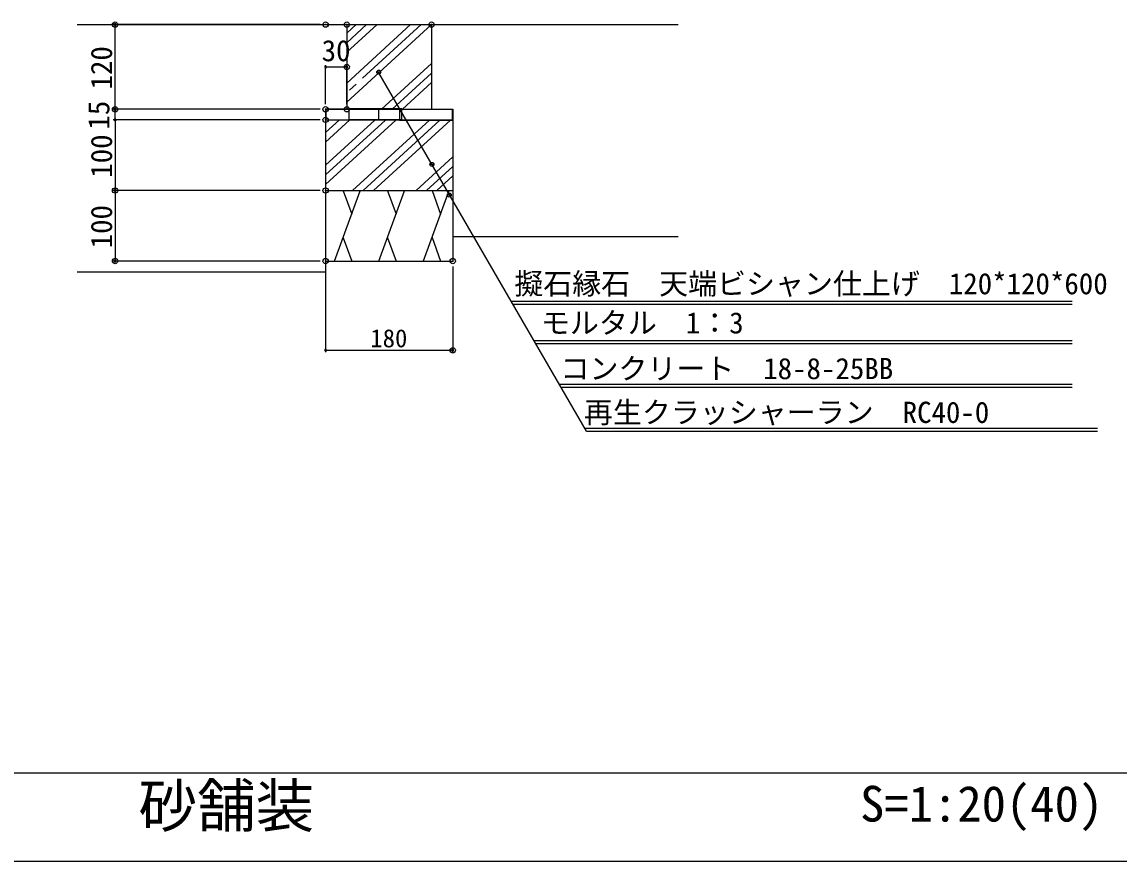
# Model space of a CAD drawing. Units: millimetres on the paper. Extents: x -337 to 306, y -306 to 220.
# Drawn here: x 48.5 to 172.7, y 63 to 158.1 of the extents above; entities that cross this region are included whole.
import ezdxf
from ezdxf.enums import TextEntityAlignment as Align

# ---------------------------------------------------------------- set-up
doc = ezdxf.new("R2010")
doc.units = ezdxf.units.MM
doc.header["$PDMODE"] = 32
doc.header["$PDSIZE"] = 0.6
doc.linetypes.add('CHAIN2', pattern=[12, 9, -1, 1, -1])
for name, color, linetype in [('0-1_DEFPOINTS', 7, 'Continuous'), ('0-3_D-TTL-LINE', 7, 'Continuous'), ('0-4_D-STR-題字等', 7, 'Continuous'), ('0-5_D-BDG-既設', 7, 'Continuous'), ('0-6_D-STR-STR', 7, 'Continuous'), ('0-7_D-STR-DIM_1寸法', 7, 'Continuous'), ('0-8_D-BDG-ﾊｯﾁ', 7, 'Continuous'), ('0-9_D-STR-TXT-文字', 7, 'Continuous')]:
    doc.layers.add(name, color=color, linetype=linetype)
doc.styles.add('ＭＳ ゴシック', font='')
doc.styles.get('ＭＳ ゴシック').set_extended_font_data('MS Gothic')

msp = doc.modelspace()

# ---------------------------------------------------------------- linework, layer by layer
at = {"layer": '0-1_DEFPOINTS'}
for p in [(59.052, 157.816), (82.89, 157.816), (85.29, 157.816), (94.89, 157.816), (85.29, 153.016), (59.052, 148.216), (82.89, 148.216), (85.29, 148.216), (82.89, 147.016), (82.89, 147.016), (59.052, 139.016), (82.89, 139.016), (59.052, 131.016), (82.89, 131.016), (97.29, 131.016), (97.29, 120.913)]:
    msp.add_point(p, dxfattribs=at)
at = {"layer": '0-3_D-TTL-LINE'}
for p, q in [((-337.048, 73.032), (305.085, 73.032)), ((-337.048, 63.032), (305.085, 63.032))]:
    msp.add_line(p, q, dxfattribs=at)
at = {"layer": '0-5_D-BDG-既設'}
for p, q in [((54.761, 157.816), (85.29, 157.816)), ((94.89, 157.816), (122.829, 157.816)), ((97.29, 133.816), (122.829, 133.816)), ((82.89, 131.016), (82.89, 129.816)), ((54.761, 129.816), (82.89, 129.816))]:
    msp.add_line(p, q, dxfattribs=at)
at = {"layer": '0-6_D-STR-STR'}
for p, q in [((85.29, 157.816), (85.29, 148.216)), ((85.29, 157.816), (94.89, 157.816)), ((94.89, 157.816), (94.89, 148.216)), ((82.89, 148.216), (97.29, 148.216)), ((82.89, 148.216), (82.89, 131.016)), ((97.29, 148.216), (97.29, 131.016)), ((82.89, 147.016), (97.29, 147.016)), ((82.89, 139.016), (97.29, 139.016)), ((82.89, 131.016), (97.29, 131.016))]:
    msp.add_line(p, q, dxfattribs=at)
at = {"layer": '0-7_D-STR-DIM_1寸法'}
for p, q in [((82.29, 157.816), (58.852, 157.816)), ((58.992, 157.896), (58.992, 157.736)), ((59.032, 157.914), (59.032, 157.719)), ((59.092, 157.908), (59.092, 157.725)), ((59.132, 157.876), (59.132, 157.756)), ((59.052, 157.716), (59.052, 157.616)), ((59.052, 148.416), (59.052, 157.616)), ((82.793, 152.996), (82.988, 152.996)), ((82.799, 153.056), (82.982, 153.056)), ((82.811, 152.956), (82.97, 152.956)), ((82.83, 153.096), (82.95, 153.096)), ((82.89, 148.816), (82.89, 153.216)), ((82.99, 153.016), (83.09, 153.016)), ((83.09, 153.016), (85.09, 153.016)), ((85.19, 153.016), (85.09, 153.016)), ((85.388, 153.036), (85.193, 153.036)), ((85.382, 152.977), (85.199, 152.977)), ((85.37, 153.076), (85.211, 153.076)), ((85.35, 152.937), (85.23, 152.937)), ((85.29, 148.816), (85.29, 153.216)), ((82.29, 148.216), (58.852, 148.216)), ((82.29, 148.216), (58.852, 148.216)), ((58.973, 148.156), (58.973, 148.276)), ((58.992, 148.296), (58.992, 148.136)), ((59.013, 148.125), (59.013, 148.308)), ((59.032, 148.314), (59.032, 148.119)), ((59.052, 148.316), (59.052, 148.416)), ((59.052, 148.116), (59.052, 148.016)), ((59.052, 147.216), (59.052, 148.016)), ((59.072, 148.119), (59.072, 148.314)), ((59.092, 148.308), (59.092, 148.125)), ((59.112, 148.136), (59.112, 148.296)), ((59.132, 148.276), (59.132, 148.156)), ((82.29, 147.016), (58.852, 147.016)), ((82.29, 147.016), (58.852, 147.016)), ((58.973, 146.956), (58.973, 147.076)), ((58.992, 147.096), (58.992, 146.936)), ((59.013, 146.925), (59.013, 147.108)), ((59.032, 147.114), (59.032, 146.919)), ((59.052, 147.116), (59.052, 147.216)), ((59.052, 146.916), (59.052, 146.816)), ((59.052, 146.816), (59.052, 139.216)), ((59.072, 146.919), (59.072, 147.114)), ((59.092, 147.108), (59.092, 146.925)), ((59.112, 146.936), (59.112, 147.096)), ((59.132, 147.076), (59.132, 146.956)), ((59.052, 139.116), (59.052, 139.216)), ((82.29, 139.016), (58.852, 139.016)), ((82.29, 139.016), (58.852, 139.016)), ((58.973, 138.956), (58.973, 139.076)), ((58.992, 139.096), (58.992, 138.936)), ((59.013, 138.925), (59.013, 139.108)), ((59.032, 139.114), (59.032, 138.919)), ((59.052, 138.916), (59.052, 138.816)), ((59.052, 138.816), (59.052, 131.216)), ((59.072, 138.919), (59.072, 139.114)), ((59.092, 139.108), (59.092, 138.925)), ((59.112, 138.936), (59.112, 139.096)), ((59.132, 139.076), (59.132, 138.956)), ((82.29, 131.016), (58.852, 131.016)), ((58.973, 130.956), (58.973, 131.076)), ((59.013, 130.925), (59.013, 131.108)), ((59.052, 131.116), (59.052, 131.216)), ((59.072, 130.919), (59.072, 131.114)), ((59.112, 130.936), (59.112, 131.096)), ((82.89, 130.416), (82.89, 120.713)), ((97.29, 130.416), (97.29, 120.713)), ((82.793, 120.893), (82.988, 120.893)), ((82.799, 120.953), (82.982, 120.953)), ((82.811, 120.853), (82.97, 120.853)), ((82.83, 120.993), (82.95, 120.993)), ((82.99, 120.913), (83.09, 120.913)), ((83.09, 120.913), (97.09, 120.913)), ((97.19, 120.913), (97.09, 120.913)), ((97.388, 120.933), (97.193, 120.933)), ((97.382, 120.873), (97.199, 120.873)), ((97.37, 120.973), (97.211, 120.973)), ((97.35, 120.833), (97.23, 120.833))]:
    msp.add_line(p, q, dxfattribs=at)
for points in [[(59.052, 157.916), (59.04, 157.916), (59.028, 157.913), (59.016, 157.909), (59.004, 157.904), (58.994, 157.897), (58.984, 157.889), (58.975, 157.88), (58.968, 157.87), (58.962, 157.859), (58.957, 157.847), (58.954, 157.835), (58.953, 157.823), (58.953, 157.81), (58.954, 157.798), (58.957, 157.785), (58.962, 157.774), (58.968, 157.763), (58.975, 157.753), (58.984, 157.743), (58.994, 157.735), (59.004, 157.729), (59.016, 157.723), (59.028, 157.72), (59.04, 157.717), (59.052, 157.716), (59.052, 157.816)], [(59.052, 157.716), (59.065, 157.717), (59.077, 157.72), (59.089, 157.723), (59.101, 157.729), (59.111, 157.735), (59.121, 157.743), (59.129, 157.753), (59.137, 157.763), (59.143, 157.774), (59.147, 157.785), (59.151, 157.798), (59.152, 157.81), (59.152, 157.823), (59.151, 157.835), (59.147, 157.847), (59.143, 157.859), (59.137, 157.87), (59.129, 157.88), (59.121, 157.889), (59.111, 157.897), (59.101, 157.904), (59.089, 157.909), (59.077, 157.913), (59.065, 157.916), (59.052, 157.916), (59.052, 157.816)], [(82.99, 153.016), (82.99, 153.029), (82.987, 153.041), (82.983, 153.053), (82.978, 153.065), (82.971, 153.075), (82.963, 153.085), (82.954, 153.093), (82.944, 153.101), (82.933, 153.107), (82.921, 153.111), (82.909, 153.115), (82.897, 153.116), (82.884, 153.116), (82.872, 153.115), (82.859, 153.111), (82.848, 153.107), (82.837, 153.101), (82.827, 153.093), (82.818, 153.085), (82.809, 153.075), (82.803, 153.065), (82.797, 153.053), (82.794, 153.041), (82.791, 153.029), (82.79, 153.016), (82.89, 153.016)], [(82.79, 153.016), (82.791, 153.004), (82.794, 152.991), (82.797, 152.98), (82.803, 152.968), (82.809, 152.958), (82.818, 152.948), (82.827, 152.939), (82.837, 152.932), (82.848, 152.926), (82.859, 152.921), (82.872, 152.918), (82.884, 152.917), (82.897, 152.917), (82.909, 152.918), (82.921, 152.921), (82.933, 152.926), (82.944, 152.932), (82.954, 152.939), (82.963, 152.948), (82.971, 152.958), (82.978, 152.968), (82.983, 152.98), (82.987, 152.991), (82.99, 153.004), (82.99, 153.016), (82.89, 153.016)], [(85.39, 153.016), (85.39, 153.029), (85.387, 153.041), (85.383, 153.053), (85.378, 153.065), (85.371, 153.075), (85.363, 153.085), (85.354, 153.093), (85.344, 153.101), (85.333, 153.107), (85.321, 153.111), (85.309, 153.115), (85.297, 153.116), (85.284, 153.116), (85.272, 153.115), (85.259, 153.111), (85.248, 153.107), (85.237, 153.101), (85.227, 153.093), (85.218, 153.085), (85.209, 153.075), (85.203, 153.065), (85.197, 153.053), (85.194, 153.041), (85.191, 153.029), (85.19, 153.016), (85.29, 153.016)], [(85.19, 153.016), (85.191, 153.004), (85.194, 152.991), (85.197, 152.98), (85.203, 152.968), (85.209, 152.958), (85.218, 152.948), (85.227, 152.939), (85.237, 152.932), (85.248, 152.926), (85.259, 152.921), (85.272, 152.918), (85.284, 152.917), (85.297, 152.917), (85.309, 152.918), (85.321, 152.921), (85.333, 152.926), (85.344, 152.932), (85.354, 152.939), (85.363, 152.948), (85.371, 152.958), (85.378, 152.968), (85.383, 152.98), (85.387, 152.991), (85.39, 153.004), (85.39, 153.016), (85.29, 153.016)], [(59.052, 148.316), (59.04, 148.316), (59.028, 148.313), (59.016, 148.309), (59.004, 148.304), (58.994, 148.297), (58.984, 148.289), (58.975, 148.28), (58.968, 148.27), (58.962, 148.259), (58.957, 148.247), (58.954, 148.235), (58.953, 148.223), (58.953, 148.21), (58.954, 148.198), (58.957, 148.185), (58.962, 148.174), (58.968, 148.163), (58.975, 148.153), (58.984, 148.143), (58.994, 148.135), (59.004, 148.129), (59.016, 148.123), (59.028, 148.12), (59.04, 148.117), (59.052, 148.116), (59.052, 148.216)], [(59.052, 148.316), (59.04, 148.316), (59.028, 148.313), (59.016, 148.309), (59.004, 148.304), (58.994, 148.297), (58.984, 148.289), (58.975, 148.28), (58.968, 148.27), (58.962, 148.259), (58.957, 148.247), (58.954, 148.235), (58.953, 148.223), (58.953, 148.21), (58.954, 148.198), (58.957, 148.185), (58.962, 148.174), (58.968, 148.163), (58.975, 148.153), (58.984, 148.143), (58.994, 148.135), (59.004, 148.129), (59.016, 148.123), (59.028, 148.12), (59.04, 148.117), (59.052, 148.116), (59.052, 148.216)], [(59.052, 148.116), (59.065, 148.117), (59.077, 148.12), (59.089, 148.123), (59.101, 148.129), (59.111, 148.135), (59.121, 148.143), (59.129, 148.153), (59.137, 148.163), (59.143, 148.174), (59.147, 148.185), (59.151, 148.198), (59.152, 148.21), (59.152, 148.223), (59.151, 148.235), (59.147, 148.247), (59.143, 148.259), (59.137, 148.27), (59.129, 148.28), (59.121, 148.289), (59.111, 148.297), (59.101, 148.304), (59.089, 148.309), (59.077, 148.313), (59.065, 148.316), (59.052, 148.316), (59.052, 148.216)], [(59.052, 148.116), (59.065, 148.117), (59.077, 148.12), (59.089, 148.123), (59.101, 148.129), (59.111, 148.135), (59.121, 148.143), (59.129, 148.153), (59.137, 148.163), (59.143, 148.174), (59.147, 148.185), (59.151, 148.198), (59.152, 148.21), (59.152, 148.223), (59.151, 148.235), (59.147, 148.247), (59.143, 148.259), (59.137, 148.27), (59.129, 148.28), (59.121, 148.289), (59.111, 148.297), (59.101, 148.304), (59.089, 148.309), (59.077, 148.313), (59.065, 148.316), (59.052, 148.316), (59.052, 148.216)], [(59.052, 147.116), (59.04, 147.116), (59.028, 147.113), (59.016, 147.109), (59.004, 147.104), (58.994, 147.097), (58.984, 147.089), (58.975, 147.08), (58.968, 147.07), (58.962, 147.059), (58.957, 147.047), (58.954, 147.035), (58.953, 147.023), (58.953, 147.01), (58.954, 146.998), (58.957, 146.985), (58.962, 146.974), (58.968, 146.963), (58.975, 146.953), (58.984, 146.943), (58.994, 146.935), (59.004, 146.929), (59.016, 146.923), (59.028, 146.92), (59.04, 146.917), (59.052, 146.916), (59.052, 147.016)], [(59.052, 147.116), (59.04, 147.116), (59.028, 147.113), (59.016, 147.109), (59.004, 147.104), (58.994, 147.097), (58.984, 147.089), (58.975, 147.08), (58.968, 147.07), (58.962, 147.059), (58.957, 147.047), (58.954, 147.035), (58.953, 147.023), (58.953, 147.01), (58.954, 146.998), (58.957, 146.985), (58.962, 146.974), (58.968, 146.963), (58.975, 146.953), (58.984, 146.943), (58.994, 146.935), (59.004, 146.929), (59.016, 146.923), (59.028, 146.92), (59.04, 146.917), (59.052, 146.916), (59.052, 147.016)], [(59.052, 146.916), (59.065, 146.917), (59.077, 146.92), (59.089, 146.923), (59.101, 146.929), (59.111, 146.935), (59.121, 146.943), (59.129, 146.953), (59.137, 146.963), (59.143, 146.974), (59.147, 146.985), (59.151, 146.998), (59.152, 147.01), (59.152, 147.023), (59.151, 147.035), (59.147, 147.047), (59.143, 147.059), (59.137, 147.07), (59.129, 147.08), (59.121, 147.089), (59.111, 147.097), (59.101, 147.104), (59.089, 147.109), (59.077, 147.113), (59.065, 147.116), (59.052, 147.116), (59.052, 147.016)], [(59.052, 146.916), (59.065, 146.917), (59.077, 146.92), (59.089, 146.923), (59.101, 146.929), (59.111, 146.935), (59.121, 146.943), (59.129, 146.953), (59.137, 146.963), (59.143, 146.974), (59.147, 146.985), (59.151, 146.998), (59.152, 147.01), (59.152, 147.023), (59.151, 147.035), (59.147, 147.047), (59.143, 147.059), (59.137, 147.07), (59.129, 147.08), (59.121, 147.089), (59.111, 147.097), (59.101, 147.104), (59.089, 147.109), (59.077, 147.113), (59.065, 147.116), (59.052, 147.116), (59.052, 147.016)], [(59.052, 139.116), (59.04, 139.116), (59.028, 139.113), (59.016, 139.109), (59.004, 139.104), (58.994, 139.097), (58.984, 139.089), (58.975, 139.08), (58.968, 139.07), (58.962, 139.059), (58.957, 139.047), (58.954, 139.035), (58.953, 139.023), (58.953, 139.01), (58.954, 138.998), (58.957, 138.985), (58.962, 138.974), (58.968, 138.963), (58.975, 138.953), (58.984, 138.943), (58.994, 138.935), (59.004, 138.929), (59.016, 138.923), (59.028, 138.92), (59.04, 138.917), (59.052, 138.916), (59.052, 139.016)], [(59.052, 139.116), (59.04, 139.116), (59.028, 139.113), (59.016, 139.109), (59.004, 139.104), (58.994, 139.097), (58.984, 139.089), (58.975, 139.08), (58.968, 139.07), (58.962, 139.059), (58.957, 139.047), (58.954, 139.035), (58.953, 139.023), (58.953, 139.01), (58.954, 138.998), (58.957, 138.985), (58.962, 138.974), (58.968, 138.963), (58.975, 138.953), (58.984, 138.943), (58.994, 138.935), (59.004, 138.929), (59.016, 138.923), (59.028, 138.92), (59.04, 138.917), (59.052, 138.916), (59.052, 139.016)], [(59.052, 138.916), (59.065, 138.917), (59.077, 138.92), (59.089, 138.923), (59.101, 138.929), (59.111, 138.935), (59.121, 138.943), (59.129, 138.953), (59.137, 138.963), (59.143, 138.974), (59.147, 138.985), (59.151, 138.998), (59.152, 139.01), (59.152, 139.023), (59.151, 139.035), (59.147, 139.047), (59.143, 139.059), (59.137, 139.07), (59.129, 139.08), (59.121, 139.089), (59.111, 139.097), (59.101, 139.104), (59.089, 139.109), (59.077, 139.113), (59.065, 139.116), (59.052, 139.116), (59.052, 139.016)], [(59.052, 138.916), (59.065, 138.917), (59.077, 138.92), (59.089, 138.923), (59.101, 138.929), (59.111, 138.935), (59.121, 138.943), (59.129, 138.953), (59.137, 138.963), (59.143, 138.974), (59.147, 138.985), (59.151, 138.998), (59.152, 139.01), (59.152, 139.023), (59.151, 139.035), (59.147, 139.047), (59.143, 139.059), (59.137, 139.07), (59.129, 139.08), (59.121, 139.089), (59.111, 139.097), (59.101, 139.104), (59.089, 139.109), (59.077, 139.113), (59.065, 139.116), (59.052, 139.116), (59.052, 139.016)], [(59.052, 131.116), (59.04, 131.116), (59.028, 131.113), (59.016, 131.109), (59.004, 131.104), (58.994, 131.097), (58.984, 131.089), (58.975, 131.08), (58.968, 131.07), (58.962, 131.059), (58.957, 131.047), (58.954, 131.035), (58.953, 131.023), (58.953, 131.01), (58.954, 130.998), (58.957, 130.985), (58.962, 130.974), (58.968, 130.963), (58.975, 130.953), (58.984, 130.943), (58.994, 130.935), (59.004, 130.929), (59.016, 130.923), (59.028, 130.92), (59.04, 130.917), (59.052, 130.916), (59.052, 131.016)], [(59.052, 130.916), (59.065, 130.917), (59.077, 130.92), (59.089, 130.923), (59.101, 130.929), (59.111, 130.935), (59.121, 130.943), (59.129, 130.953), (59.137, 130.963), (59.143, 130.974), (59.147, 130.985), (59.151, 130.998), (59.152, 131.01), (59.152, 131.023), (59.151, 131.035), (59.147, 131.047), (59.143, 131.059), (59.137, 131.07), (59.129, 131.08), (59.121, 131.089), (59.111, 131.097), (59.101, 131.104), (59.089, 131.109), (59.077, 131.113), (59.065, 131.116), (59.052, 131.116), (59.052, 131.016)], [(82.99, 120.913), (82.99, 120.925), (82.987, 120.938), (82.983, 120.95), (82.978, 120.961), (82.971, 120.972), (82.963, 120.981), (82.954, 120.99), (82.944, 120.997), (82.933, 121.003), (82.921, 121.008), (82.909, 121.011), (82.897, 121.013), (82.884, 121.013), (82.872, 121.011), (82.859, 121.008), (82.848, 121.003), (82.837, 120.997), (82.827, 120.99), (82.818, 120.981), (82.809, 120.972), (82.803, 120.961), (82.797, 120.95), (82.794, 120.938), (82.791, 120.925), (82.79, 120.913), (82.89, 120.913)], [(82.79, 120.913), (82.791, 120.9), (82.794, 120.888), (82.797, 120.876), (82.803, 120.865), (82.809, 120.854), (82.818, 120.844), (82.827, 120.836), (82.837, 120.828), (82.848, 120.822), (82.859, 120.818), (82.872, 120.815), (82.884, 120.813), (82.897, 120.813), (82.909, 120.815), (82.921, 120.818), (82.933, 120.822), (82.944, 120.828), (82.954, 120.836), (82.963, 120.844), (82.971, 120.854), (82.978, 120.865), (82.983, 120.876), (82.987, 120.888), (82.99, 120.9), (82.99, 120.913), (82.89, 120.913)], [(97.39, 120.913), (97.39, 120.925), (97.387, 120.938), (97.383, 120.95), (97.378, 120.961), (97.371, 120.972), (97.363, 120.981), (97.354, 120.99), (97.344, 120.997), (97.333, 121.003), (97.321, 121.008), (97.309, 121.011), (97.297, 121.013), (97.284, 121.013), (97.272, 121.011), (97.259, 121.008), (97.248, 121.003), (97.237, 120.997), (97.227, 120.99), (97.218, 120.981), (97.209, 120.972), (97.203, 120.961), (97.197, 120.95), (97.194, 120.938), (97.191, 120.925), (97.19, 120.913), (97.29, 120.913)], [(97.19, 120.913), (97.191, 120.9), (97.194, 120.888), (97.197, 120.876), (97.203, 120.865), (97.209, 120.854), (97.218, 120.844), (97.227, 120.836), (97.237, 120.828), (97.248, 120.822), (97.259, 120.818), (97.272, 120.815), (97.284, 120.813), (97.297, 120.813), (97.309, 120.815), (97.321, 120.818), (97.333, 120.822), (97.344, 120.828), (97.354, 120.836), (97.363, 120.844), (97.371, 120.854), (97.378, 120.865), (97.383, 120.876), (97.387, 120.888), (97.39, 120.9), (97.39, 120.913), (97.29, 120.913)]]:
    msp.add_lwpolyline(points, close=True, dxfattribs=at)
at = {"layer": '0-8_D-BDG-ﾊｯﾁ'}
for p, q in [((92.523, 157.816), (85.29, 151.182)), ((94.89, 157.816), (85.29, 149.011)), ((86.349, 157.816), (85.29, 156.845)), ((88.716, 157.816), (85.29, 154.674)), ((94.89, 153.406), (89.233, 148.216)), ((94.89, 151.235), (91.6, 148.216)), ((84.456, 147.016), (82.89, 145.58)), ((85.64, 147.016), (82.89, 144.495)), ((88.484, 147), (82.89, 141.869)), ((89.668, 147), (82.89, 140.783)), ((90.851, 147), (82.89, 139.698)), ((94.659, 147), (85.955, 139.016)), ((95.842, 147), (87.138, 139.016)), ((97.026, 147), (88.322, 139.016)), ((97.29, 142.832), (93.131, 139.016)), ((97.29, 141.746), (94.314, 139.016)), ((97.29, 140.661), (95.498, 139.016)), ((83.905, 130.992), (86.815, 138.989)), ((84.875, 138.989), (85.845, 136.324)), ((88.928, 130.992), (91.838, 138.989)), ((89.898, 138.989), (90.868, 136.324)), ((93.987, 131.041), (96.889, 139.014)), ((94.948, 139.014), (95.918, 136.348)), ((84.875, 133.658), (85.845, 130.992)), ((89.898, 133.658), (90.868, 130.992)), ((94.948, 133.682), (95.918, 131.016))]:
    msp.add_line(p, q, dxfattribs=at)
at = {"layer": '0-8_D-BDG-ﾊｯﾁ', "linetype": 'CHAIN2'}
for p, q in [((93.707, 157.816), (85.29, 150.096)), ((87.533, 157.816), (85.29, 155.76)), ((94.89, 152.32), (90.416, 148.216))]:
    msp.add_line(p, q, dxfattribs=at)
at = {"layer": '0-8_D-BDG-ﾊｯﾁ'}
for points in [[(88.909, 148.223), (82.909, 148.223), (82.909, 147.023), (88.909, 147.023)], [(91.531, 148.271), (85.531, 148.271), (85.531, 147.071), (91.531, 147.071)], [(97.26, 148.185), (91.26, 148.185), (91.26, 146.985), (97.26, 146.985)]]:
    msp.add_lwpolyline(points, close=True, dxfattribs=at)
at = {"layer": '0-9_D-STR-TXT-文字'}
for p, q in [((89.142, 152.428), (88.685, 152.428)), ((112.451, 111.751), (88.924, 152.344)), ((95.157, 141.971), (94.7, 141.971)), ((97.128, 138.492), (96.671, 138.492)), ((167.432, 126.451), (103.937, 126.451)), ((104.111, 126.151), (167.432, 126.151)), ((167.432, 121.977), (106.535, 121.977)), ((106.709, 121.677), (167.432, 121.677)), ((167.432, 117.014), (109.398, 117.014)), ((109.572, 116.714), (167.432, 116.714)), ((170.295, 112.051), (112.261, 112.051)), ((112.448, 111.751), (170.295, 111.751))]:
    msp.add_line(p, q, dxfattribs=at)
for centre in [(88.914, 152.428), (94.928, 141.971), (96.9, 138.492)]:
    msp.add_circle(centre, 0.228, dxfattribs=at)

# ---------------------------------------------------------------- texts
at = {"layer": '0-4_D-STR-題字等', "style": 'ＭＳ ゴシック'}
for s, height, p in [('砂舗装', 4.861, (61.704, 65.416)), ('S=1:20(40)', 4.047, (143.417, 66.294))]:
    msp.add_text(s, height=height, dxfattribs=at).set_placement(p, align=Align.BOTTOM_LEFT)
at = {"layer": '0-7_D-STR-DIM_1寸法', "style": 'ＭＳ ゴシック'}
for s, height, p in [('30', 2.405, (82.442, 152.94)), ('180', 2.053, (87.959, 120.63))]:
    msp.add_text(s, height=height, dxfattribs=at).set_placement(p, align=Align.BOTTOM_LEFT)
for s, p in [('120', (59.428, 150.462)), ('15', (59.128, 145.914)), ('100', (59.428, 140.462)), ('100', (59.428, 132.462))]:
    msp.add_text(s, height=2.405, rotation=90, dxfattribs=at).set_placement(p, align=Align.BOTTOM_LEFT)
at = {"layer": '0-9_D-STR-TXT-文字', "style": 'ＭＳ ゴシック'}
for s, p in [('擬石縁石\u3000天端ビシャン仕上げ\u3000120*120*600', (104.26, 126.535)), ('モルタル\u30001：3', (107.278, 122.096)), ('コンクリート  18-8-25BB', (109.49, 116.917)), ('再生クラッシャーラン\u3000RC40-0', (112.148, 111.954))]:
    msp.add_text(s, height=2.405, dxfattribs=at).set_placement(p, align=Align.BOTTOM_LEFT)

doc.saveas('drawing.dxf')
